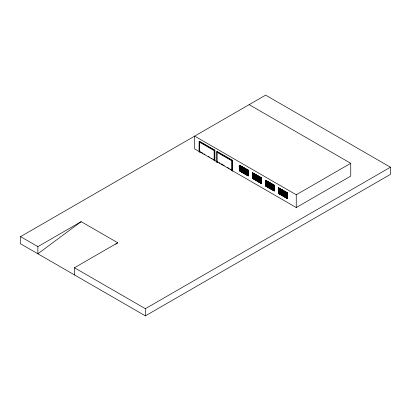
<?xml version="1.0" encoding="UTF-8"?>
<svg xmlns="http://www.w3.org/2000/svg" width="411" height="411" viewBox="0 0 411 411"><rect width="100%" height="100%" fill="white"/><g stroke="black" fill="none" stroke-linecap="round" stroke-linejoin="round"><path stroke-width="0.62" d="M81.162 221.647L37.879 253.798L37.879 246.636L81.162 221.647L117.741 242.762L115.681 244.293M20.55 236.628L265.624 95.141L390.45 167.21L390.45 174.372L145.376 315.859L20.55 243.79L20.55 236.628L37.879 246.636M199.854 151.895L199.104 151.885L199.104 141.446L199.469 141.235L214.881 150.133L214.881 161.014M199.104 141.446L214.516 150.344L214.881 150.133M217.481 162.073L216.731 162.062L216.731 151.628L217.095 151.418L232.508 160.311L232.508 171.192M199.489 152.106L199.489 142.114L214.131 150.57L214.131 160.557L214.496 160.347L199.469 151.674M214.131 160.557L214.881 160.573L296.249 207.545L350.747 176.083L350.747 163.301L249.133 104.635M216.731 162.062L217.095 161.852M216.731 151.628L232.143 160.521L232.508 160.311M239.495 165.248L248.28 170.175L248.152 175.918L239.495 170.919L239.495 165.248L248.152 170.246L248.152 175.918M239.634 165.366C247.607 170.991 233.371 163.573 241.627 167.739M217.116 162.283L217.116 152.291L231.758 160.747L231.758 170.735L232.123 170.524M231.758 170.735L232.508 170.75M241.745 166.645L241.796 167.837L243.795 168.988L243.795 167.765L241.745 166.645L241.745 167.868L243.795 168.988M239.634 168.007L241.627 169.157L241.627 167.935L239.577 166.815L241.627 167.935M239.634 168.202L241.627 169.353C242.875 173.088 236.453 166.799 241.627 170.575M241.745 168.063L243.795 169.183L243.795 170.406L243.738 169.214L241.745 168.063L241.745 169.286L243.795 170.406M241.627 169.157L241.576 167.965M243.908 167.894L243.959 169.085L245.901 170.267L243.908 169.116L243.908 167.894L245.958 169.013L245.901 170.267M241.627 169.353L241.576 170.606M241.745 169.286L241.796 168.032M241.745 169.481L241.796 170.673L243.795 171.824L243.795 170.601L241.745 169.481L241.745 170.704L243.795 171.824M243.908 169.311L245.958 170.431L245.901 171.685L243.908 170.534L243.908 169.311L245.958 170.431M241.627 170.77C235.421 166.522 246.595 174.439 239.577 170.873L239.623 165.176M241.745 170.899L243.795 172.019L243.738 173.272L241.745 172.122L241.745 170.899L243.795 172.019M74.458 274.918L74.458 267.756L117.741 242.762M243.795 170.601L243.738 171.855M243.908 170.534L243.959 169.281M243.908 170.729L243.959 171.921L245.901 173.103L243.908 171.952L243.908 170.729L245.958 171.849L245.901 173.103M241.745 172.122L241.796 170.868M246.071 170.365L248.069 171.521L246.071 170.365L246.071 169.142L248.28 170.175M246.122 170.529L248.121 171.68L246.122 170.529L246.071 171.783L248.069 172.939L248.069 171.711M243.908 172.147L245.958 173.267L245.901 174.521L243.908 173.37L243.908 172.147L245.958 173.267M243.908 173.37L243.959 172.117M246.071 173.201L248.121 174.321L246.071 173.201C245.105 170.601 249.092 172.867 248.069 174.351M246.122 173.365L248.121 174.516L246.122 173.365L246.071 174.618L248.121 175.738M252.529 172.774L261.314 177.696L261.185 183.44L252.529 178.446L252.529 172.774L261.185 177.773L261.185 183.44M252.616 172.918C255.139 173.072 255.868 177.177 252.616 174.146L252.667 172.892M252.616 174.146L254.661 175.266M252.616 174.336L254.661 175.461L254.661 176.684L254.609 175.492L252.616 174.336L252.616 175.564L254.661 176.684M254.779 174.172L254.83 175.363L256.772 176.545L254.779 175.394L254.779 174.172L256.829 175.292L256.772 176.545M252.616 175.754L254.661 176.879L254.661 178.102L252.616 176.977L252.667 175.723M254.779 175.589L256.829 176.709L256.772 177.963L254.779 176.812L254.779 175.589L256.829 176.709M252.616 176.977L254.661 178.102M252.616 177.172L254.661 178.292L254.609 179.55L252.616 178.395L252.616 177.172L254.661 178.292M254.661 176.879L254.609 178.133M254.779 176.812L254.83 175.559M254.779 177.002L254.83 178.199L256.772 179.381L254.779 178.23L254.779 177.002L256.829 178.127L256.772 179.381M256.942 176.643L258.992 177.763C259.932 176.345 255.961 174.043 256.942 176.643L258.992 177.763M258.992 177.958L256.942 176.838L258.992 177.958L258.935 179.211L258.935 177.989M254.779 178.42L256.829 179.545L256.772 180.799L254.779 179.643L254.779 178.42L256.829 179.545M259.105 176.668L259.156 177.86L261.103 179.042L259.105 177.891L259.105 176.668L261.314 177.696M258.992 179.181L256.993 178.03M254.779 179.643L254.83 178.389M259.105 178.086L261.155 179.206L259.105 178.086L259.105 179.309L261.103 180.46L261.103 179.237M256.942 179.479L258.992 180.599L258.992 179.376L256.993 178.225L256.942 179.479L258.992 180.599M256.993 179.643C259.3 179.761 260.327 183.948 256.942 180.897L256.993 179.643L258.992 180.794M258.992 179.376L258.935 180.629M259.105 179.309L259.156 178.055M259.105 179.504L259.156 180.696L261.103 181.878L259.105 180.727L259.105 179.504L261.155 180.624L261.103 181.878M259.105 180.922L261.155 182.042L259.105 180.922L259.105 182.145L261.155 183.265M259.105 182.145L259.156 180.891M265.563 180.301L274.348 185.222L274.219 190.966L265.563 185.967L265.563 180.301L274.219 185.299L274.219 190.966M265.65 181.667L267.695 182.792L265.65 181.667L265.701 180.414M265.65 181.862L267.695 182.982L267.643 184.241L265.65 183.085L265.65 181.862L267.695 182.982M267.813 182.921L269.863 184.041C270.803 182.623 266.831 180.316 267.813 182.921L269.863 184.041M269.863 184.236L267.813 183.111L269.863 184.236L269.806 185.489L269.806 184.267M265.65 184.503L267.695 185.623L265.65 184.503L265.701 183.249L267.695 184.4L267.643 185.654M265.65 184.698L267.695 185.818L267.643 187.072L265.65 185.921L265.65 184.698L267.695 185.818M269.863 185.459L267.864 184.303M265.563 185.967L274.348 190.894M269.976 184.169L272.025 185.289C272.966 183.871 268.994 181.564 269.976 184.169L272.025 185.289M272.025 185.484L269.976 184.359L272.025 185.484L271.969 186.738L271.969 185.515M267.813 185.751L269.863 186.877L269.863 185.654L267.864 184.498L267.813 185.751L269.863 186.877M267.864 185.916C270.171 186.039 271.198 190.221 267.813 187.169L267.864 185.916L269.863 187.067M272.139 184.195L272.195 185.387L274.137 186.568L272.139 185.418L272.139 184.195L274.348 185.222M269.863 185.654L269.806 186.907M272.025 186.707L270.027 185.556M272.139 185.613L274.188 186.733L272.139 185.613L272.139 186.835L274.137 187.986L274.137 186.764M269.976 187L272.025 188.125L272.025 186.902L270.027 185.746L269.976 187L272.025 188.125M270.027 187.164C272.334 187.288 273.361 191.469 269.976 188.418L270.027 187.164L272.025 188.32M272.025 186.902L271.969 188.156M272.139 186.835L272.195 185.582M272.139 187.031L272.195 188.223L274.137 189.404L272.139 188.253L272.139 187.031L274.188 188.151L274.137 189.404M272.139 188.444L274.188 189.569L272.139 188.444L272.139 189.671L274.188 190.791M272.139 189.671L272.195 188.413M278.596 187.827L287.381 192.749L287.253 198.492L278.596 193.494L278.596 187.827L287.253 192.821L287.253 198.492M278.684 187.971L280.734 189.091L280.677 190.344L278.684 189.194L280.734 190.314M278.684 190.612L280.734 191.732L280.734 190.509L278.735 189.358L280.734 190.509M278.684 190.807L280.734 191.927L280.677 193.18L278.684 192.029L280.734 193.149M280.847 190.442L282.896 191.567C283.837 190.149 279.865 187.842 280.847 190.442L282.896 191.567M282.896 191.757L280.847 190.637L282.896 191.757L282.84 193.011L282.84 191.788M283.009 190.468L283.061 191.66L285.059 192.816L285.059 191.593L283.009 190.468L283.009 191.69L285.059 192.816M282.896 192.98L280.898 191.829M278.596 193.494L287.381 198.415M283.009 191.886L285.059 193.011L285.008 194.264L285.008 193.042L283.009 191.886L283.009 193.108L285.059 194.233M280.677 193.376L278.735 192.194L280.677 193.376L280.677 194.598L278.684 193.447L278.725 187.75M280.847 193.278L282.896 194.398L282.896 193.175L280.898 192.024L280.847 193.278L282.896 194.398M280.898 193.442C283.205 193.566 284.232 197.748 280.847 194.696L280.898 193.442L282.896 194.593M285.229 191.69L285.229 192.913L287.171 194.095L285.172 192.944L285.172 191.721L287.381 192.749M282.896 193.175L282.84 194.429M283.009 193.108L283.061 191.855M283.009 193.304L283.061 194.495L285.059 195.651L285.059 194.424L283.009 193.304L283.009 194.526L285.059 195.651M283.009 194.722L285.059 195.841L285.008 197.095L283.009 195.944L283.009 194.722L285.059 195.841M285.059 194.424L285.008 195.682M285.172 194.362L285.229 193.103L287.222 194.259L287.171 195.513L285.172 194.362L285.172 193.134L287.222 194.259M285.172 194.552L285.229 195.744L287.171 196.931L285.172 195.775L285.172 194.552L287.222 195.677L287.171 196.931M283.009 195.944L283.061 194.691M285.172 195.97L287.222 197.09L287.171 198.349L285.172 197.193L285.172 195.97L287.222 197.09M285.172 197.193L285.229 195.939M198.929 151.361L194.629 148.88L194.629 136.098L296.249 194.768L350.747 163.301M74.458 267.756L145.376 308.697L390.45 167.21M265.65 180.444L267.695 181.57L267.643 182.823M239.623 170.848L248.28 175.841M261.314 183.368L252.657 178.369L252.657 172.702M200.167 151.716L202.88 153.277M203.964 153.904L205.048 154.531M208.3 156.411L209.384 157.038M211.013 157.973L212.097 158.6M213.181 159.227L214.265 159.853M218.878 162.52L219.962 163.141M221.051 163.768L224.303 165.648M227.555 167.529L229.184 168.464M230.268 169.091L231.352 169.717M296.249 194.768L296.249 207.545M287.222 192.841L287.171 194.095M285.008 191.624L285.008 192.846M285.008 195.872L285.008 197.095M282.84 190.37L282.84 191.598M282.84 194.624L282.84 195.847M280.898 190.606L280.847 191.86M274.137 185.346L274.137 186.568M274.137 189.599L274.137 190.822M271.969 184.097L271.969 185.32M271.969 188.351L271.969 189.574M270.027 184.328L269.976 185.587M269.806 182.849L269.806 184.071M269.806 187.097L269.806 188.325M267.864 183.08L267.813 184.334M265.691 180.224L265.691 185.895M261.103 177.819L261.103 179.042M261.103 182.073L261.103 183.296M258.935 176.571L258.935 177.793M258.935 180.825L258.935 182.047M256.993 176.807L256.942 178.061M254.609 174.074L254.609 175.297M254.609 178.323L254.609 179.55M248.069 170.298L248.069 171.521M248.069 174.547L248.069 175.769M243.738 167.796L243.738 169.019M243.738 172.05L243.738 173.272M241.576 166.547L241.576 167.77M241.576 170.801L241.576 172.024M232.143 160.521L232.143 170.961M214.516 150.344L214.516 160.783M145.376 308.697L145.376 315.859"/></g></svg>
